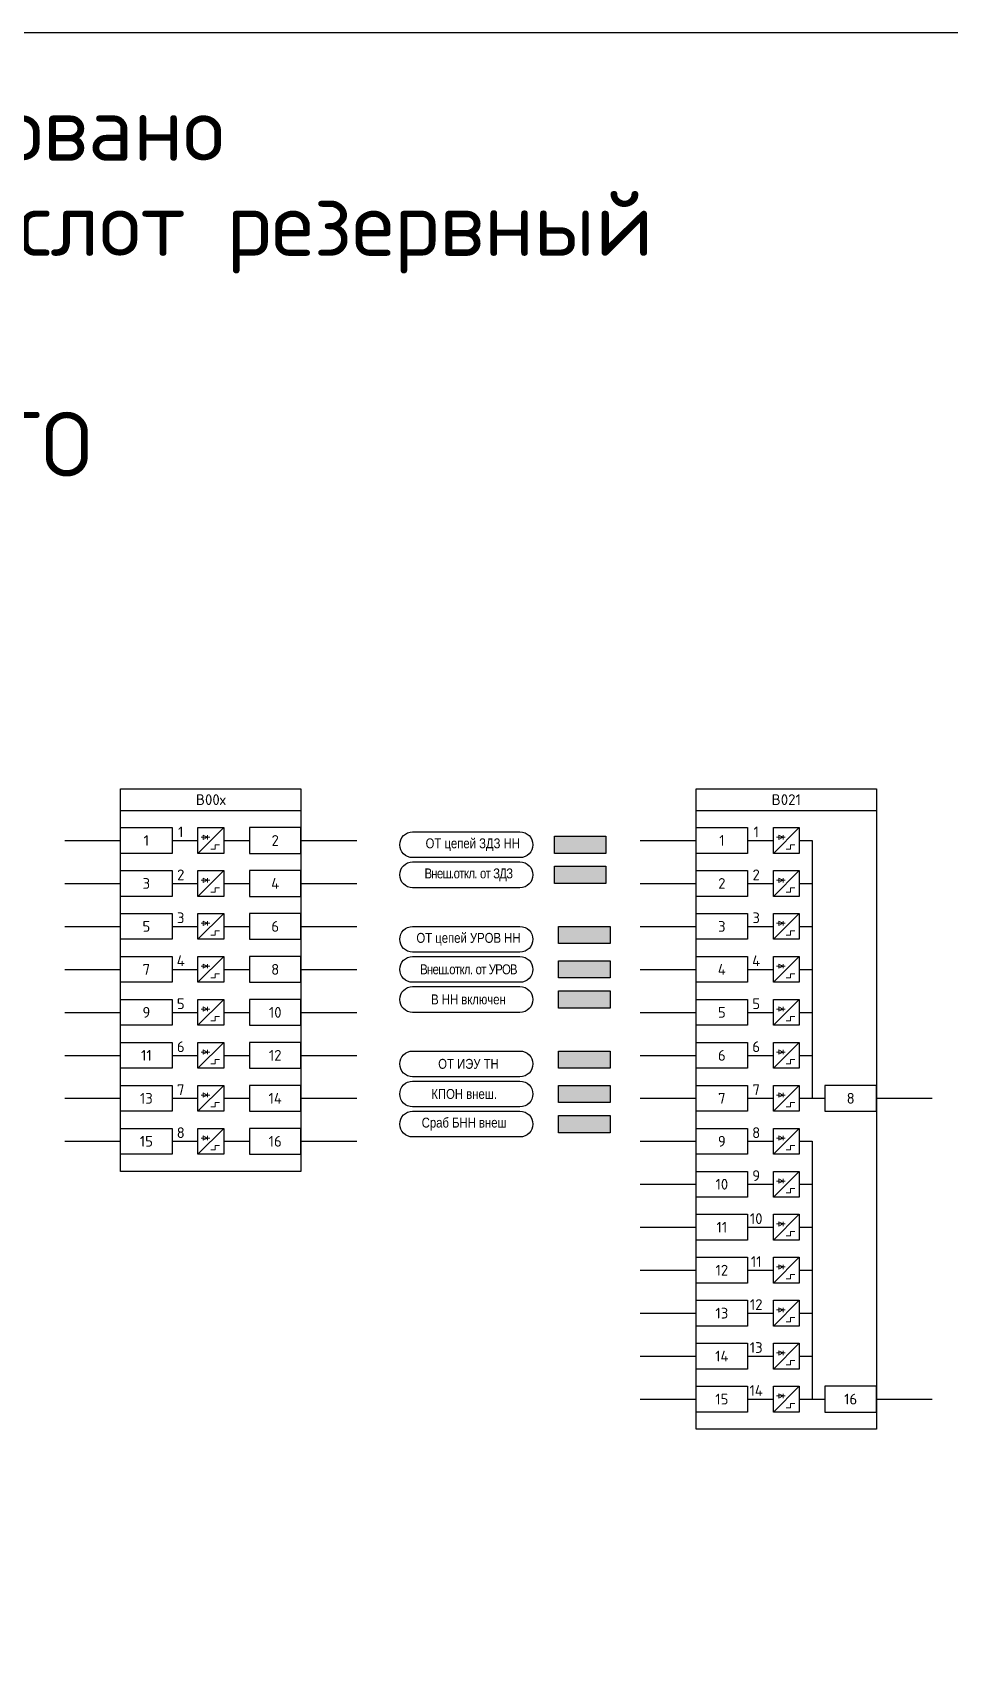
# Model space of a CAD drawing. Header units: millimetres. Extents: x 1491 to 6632, y -558 to 938.
# Drawn here: x 3284.5 to 3498, y 321.7 to 701 of the extents above; entities that cross this region are included whole.
import ezdxf
from ezdxf.enums import TextEntityAlignment as Align

# ---------------------------------------------------------------- set-up
doc = ezdxf.new("R2010")
doc.units = ezdxf.units.MM
doc.layers.add('_ОРЗ_0.3', color=7, linetype='Continuous', lineweight=30)
doc.layers.add('Основная', color=7, linetype='Continuous')
doc.styles.add('2.5_Gost_RD', font='ARIALN.TTF', dxfattribs={"height": 2.5})
doc.styles.add('2.5_ISOCPEUR', font='isocpeur.ttf', dxfattribs={"width": 0.9, "height": 2.5})
doc.styles.add('2.5_ISOCPEUR_1', font='isocpeur.ttf', dxfattribs={"height": 2.5})

# ---------------------------------------------------------------- blocks, each defined once
blk = doc.blocks.new('*U42')
at = {"layer": 'Основная', "color": 0}
for p, q in [((0, 0), (2, 0)), ((2, 0), (40, 0)), ((40, 0), (42, 0))]:
    blk.add_line(p, q, dxfattribs=at)
blk = doc.blocks.new('*U55')
at = {"lineweight": 13, "ltscale": 0.25}
blk.add_line((20.25, 1.25), (20.25, 0.25), dxfattribs=at)
for points in [[(0, 3), (12, 3), (12, -3), (0, -3)], [(18, 3), (24, 3), (24, -3), (18, -3)]]:
    blk.add_lwpolyline(points, close=True)
blk.add_lwpolyline([(20.25, 0.75), (19.25, 1.25), (19.25, 0.25), (20.25, 0.75)], dxfattribs=at)
at = {"lineweight": 13, "flags": 128}
for points in [[(19.5, 1.5, 0, 0, 0), (19.5, 2, 0.25, 0, 0), (19.5, 2.5, 0, 0, 0)], [(20, 1.5, 0, 0, 0), (20, 2, 0.25, 0, 0), (20, 2.5, 0, 0, 0)]]:
    blk.add_lwpolyline(points, format="xyseb", dxfattribs=at)
at = {"layer": 'Основная', "color": 0}
blk.add_line((12, 0), (18, 0), dxfattribs=at)
at = {"layer": 'Основная', "ltscale": 0.25}
blk.add_line((24, 3), (18, -3), dxfattribs=at)
at = {"layer": 'Основная', "color": 0, "lineweight": 13}
blk.add_line((18.75, 0.75), (20.75, 0.75), dxfattribs=at)
for p, q in [((21, -2), (22, -2)), ((22, -1), (23, -1)), ((22, -2), (22, -1))]:
    blk.add_line(p, q, dxfattribs=at).dxf.unprotected_set("ltscale", 0)
at = {"layer": 'Основная', "style": '2.5_ISOCPEUR'}
for tag, p in [('ОУ', (3, 6)), ('В', (6, 0)), ('K', (14, 2))]:
    blk.add_attdef(tag, text='', height=2.5, dxfattribs=at).set_placement(p, align=Align.MIDDLE_CENTER)
blk = doc.blocks.new('*U53')
blk.add_lwpolyline([(0, 3), (-12, 3), (-12, -3), (0, -3)], close=True)
at = {"layer": 'Основная', "style": '2.5_ISOCPEUR'}
for tag, p in [('ОУ', (-7, 10)), ('В', (-6, 0))]:
    blk.add_attdef(tag, text='', height=2.5, dxfattribs=at).set_placement(p, align=Align.MIDDLE_CENTER)

msp = doc.modelspace()

# ---------------------------------------------------------------- hatches: boundary and pattern name
at = {"ltscale": 100}
h = msp.add_hatch(color=3, dxfattribs=at)
h.dxf.hatch_style = 1
h.paths.add_polyline_path([(3418, 514), (3406, 514), (3406, 510), (3418, 510)])
h = msp.add_hatch(color=3, dxfattribs=at)
h.dxf.hatch_style = 1
h.paths.add_polyline_path([(3418, 507), (3406, 507), (3406, 503), (3418, 503)])
h = msp.add_hatch(color=3, dxfattribs=at)
h.dxf.hatch_style = 1
h.paths.add_polyline_path([(3419, 493), (3407, 493), (3407, 489), (3419, 489)])
h = msp.add_hatch(color=3, dxfattribs=at)
h.dxf.hatch_style = 1
h.paths.add_polyline_path([(3419, 485), (3407, 485), (3407, 481), (3419, 481)])
h = msp.add_hatch(color=3, dxfattribs=at)
h.dxf.hatch_style = 1
h.paths.add_polyline_path([(3419, 478), (3407, 478), (3407, 474), (3419, 474)])
h = msp.add_hatch(color=3, dxfattribs=at)
h.dxf.hatch_style = 1
h.paths.add_polyline_path([(3419, 464), (3407, 464), (3407, 460), (3419, 460)])
h = msp.add_hatch(color=3, dxfattribs=at)
h.dxf.hatch_style = 1
h.paths.add_polyline_path([(3419, 456), (3407, 456), (3407, 452), (3419, 452)])
h = msp.add_hatch(color=3, dxfattribs=at)
h.dxf.hatch_style = 1
h.paths.add_polyline_path([(3419, 449), (3407, 449), (3407, 445), (3419, 445)])

# ---------------------------------------------------------------- linework, layer by layer
for p, q in [((3466, 513), (3466, 453)), ((3466, 443), (3466, 383))]:
    msp.add_line(p, q, dxfattribs=at)
for points in [[(2745, 701), (3821, 701), (3821, -171), (2745, -171)], [(3406, 514), (3418, 514), (3418, 510), (3406, 510)], [(3406, 507), (3418, 507), (3418, 503), (3406, 503)], [(3407, 493), (3419, 493), (3419, 489), (3407, 489)], [(3407, 485), (3419, 485), (3419, 481), (3407, 481)], [(3407, 478), (3419, 478), (3419, 474), (3407, 474)], [(3407, 464), (3419, 464), (3419, 460), (3407, 460)], [(3407, 456), (3419, 456), (3419, 452), (3407, 452)], [(3407, 449), (3419, 449), (3419, 445), (3407, 445)]]:
    msp.add_lwpolyline(points, close=True, dxfattribs=at)
for points in [[(3292, 513), (3305, 513)], [(3329, 513), (3335, 513)], [(3347, 513), (3360, 513)], [(3426, 513), (3439, 513)], [(3463, 513), (3466, 513)], [(3292, 503), (3305, 503)], [(3329, 503), (3335, 503)], [(3347, 503), (3360, 503)], [(3426, 503), (3439, 503)], [(3463, 503), (3466, 503)], [(3292, 493), (3305, 493)], [(3329, 493), (3335, 493)], [(3347, 493), (3360, 493)], [(3426, 493), (3439, 493)], [(3463, 493), (3466, 493)], [(3292, 483), (3305, 483)], [(3329, 483), (3335, 483)], [(3347, 483), (3360, 483)], [(3426, 483), (3439, 483)], [(3463, 483), (3466, 483)], [(3292, 473), (3305, 473)], [(3329, 473), (3335, 473)], [(3347, 473), (3360, 473)], [(3426, 473), (3439, 473)], [(3463, 473), (3466, 473)], [(3292, 463), (3305, 463)], [(3329, 463), (3335, 463)], [(3347, 463), (3360, 463)], [(3426, 463), (3439, 463)], [(3463, 463), (3466, 463)], [(3292, 453), (3305, 453)], [(3329, 453), (3335, 453)], [(3347, 453), (3360, 453)], [(3426, 453), (3439, 453)], [(3463, 453), (3469, 453)], [(3481, 453), (3494, 453)], [(3292, 443), (3305, 443)], [(3329, 443), (3335, 443)], [(3347, 443), (3360, 443)], [(3426, 443), (3439, 443)], [(3463, 443), (3466, 443)], [(3426, 433), (3439, 433)], [(3463, 433), (3466, 433)], [(3426, 423), (3439, 423)], [(3463, 423), (3466, 423)], [(3426, 413), (3439, 413)], [(3463, 413), (3466, 413)], [(3426, 403), (3439, 403)], [(3463, 403), (3466, 403)], [(3426, 393), (3439, 393)], [(3463, 393), (3466, 393)], [(3426, 383), (3439, 383)], [(3463, 383), (3466, 383)], [(3463, 383), (3469, 383)], [(3481, 383), (3494, 383)]]:
    msp.add_lwpolyline(points, dxfattribs=at)
at = {"color": 3, "ltscale": 100}
for points in [[(3373, 509, -1), (3373, 515), (3398, 515, -1), (3398, 509)], [(3373, 502, -1), (3373, 508), (3398, 508, -1), (3398, 502)]]:
    msp.add_lwpolyline(points, format="xyb", close=True, dxfattribs=at)
at = {"color": 4, "ltscale": 100}
for points in [[(3373, 487, -1), (3373, 493), (3398, 493, -1), (3398, 487)], [(3373, 480, -1), (3373, 486), (3398, 486, -1), (3398, 480)], [(3373, 473, -1), (3373, 479), (3398, 479, -1), (3398, 473)]]:
    msp.add_lwpolyline(points, format="xyb", close=True, dxfattribs=at)
at = {"color": 5, "ltscale": 100}
for points in [[(3373, 458, -1), (3373, 464), (3398, 464, -1), (3398, 458)], [(3373, 451, -1), (3373, 457), (3398, 457, -1), (3398, 451)], [(3373, 444, -1), (3373, 450), (3398, 450, -1), (3398, 444)]]:
    msp.add_lwpolyline(points, format="xyb", close=True, dxfattribs=at)
at = {"layer": '_ОРЗ_0.3', "ltscale": 100}
for points in [[(3305, 525), (3347, 525), (3347, 436), (3305, 436)], [(3439, 525), (3481, 525), (3481, 376), (3439, 376)]]:
    msp.add_lwpolyline(points, close=True, dxfattribs=at)

# ---------------------------------------------------------------- block references
at = {"ltscale": 0.25}
for p in [(3305, 520), (3439, 520)]:
    msp.add_blockref('*U42', p, dxfattribs=at)
at = {"layer": '_ОРЗ_0.3', "ltscale": 0.25}
ref = msp.add_blockref('*U55', (3305, 513), dxfattribs=at)
ref.add_attrib('В', '1', dxfattribs={"layer": 'Основная', "height": 2.5, "style": '2.5_ISOCPEUR'}).set_placement((3311, 513), align=Align.MIDDLE_CENTER)
ref.add_attrib('K', '1', dxfattribs={"layer": 'Основная', "height": 2.5, "style": '2.5_ISOCPEUR'}).set_placement((3319, 515), align=Align.MIDDLE_CENTER)
ref = msp.add_blockref('*U53', (3347, 513), dxfattribs=at)
ref.add_attrib('В', '2', dxfattribs={"layer": 'Основная', "height": 2.5, "style": '2.5_ISOCPEUR'}).set_placement((3341, 513), align=Align.MIDDLE_CENTER)
ref = msp.add_blockref('*U55', (3439, 513), dxfattribs=at)
ref.add_attrib('В', '1', dxfattribs={"layer": 'Основная', "height": 2.5, "style": '2.5_ISOCPEUR'}).set_placement((3445, 513), align=Align.MIDDLE_CENTER)
ref.add_attrib('K', '1', dxfattribs={"layer": 'Основная', "height": 2.5, "style": '2.5_ISOCPEUR'}).set_placement((3453, 515), align=Align.MIDDLE_CENTER)
ref = msp.add_blockref('*U55', (3305, 503), dxfattribs=at)
ref.add_attrib('В', '3', dxfattribs={"layer": 'Основная', "height": 2.5, "style": '2.5_ISOCPEUR'}).set_placement((3311, 503), align=Align.MIDDLE_CENTER)
ref.add_attrib('K', '2', dxfattribs={"layer": 'Основная', "height": 2.5, "style": '2.5_ISOCPEUR'}).set_placement((3319, 505), align=Align.MIDDLE_CENTER)
ref = msp.add_blockref('*U53', (3347, 503), dxfattribs=at)
ref.add_attrib('В', '4', dxfattribs={"layer": 'Основная', "height": 2.5, "style": '2.5_ISOCPEUR'}).set_placement((3341, 503), align=Align.MIDDLE_CENTER)
ref = msp.add_blockref('*U55', (3439, 503), dxfattribs=at)
ref.add_attrib('В', '2', dxfattribs={"layer": 'Основная', "height": 2.5, "style": '2.5_ISOCPEUR'}).set_placement((3445, 503), align=Align.MIDDLE_CENTER)
ref.add_attrib('K', '2', dxfattribs={"layer": 'Основная', "height": 2.5, "style": '2.5_ISOCPEUR'}).set_placement((3453, 505), align=Align.MIDDLE_CENTER)
ref = msp.add_blockref('*U55', (3305, 493), dxfattribs=at)
ref.add_attrib('В', '5', dxfattribs={"layer": 'Основная', "height": 2.5, "style": '2.5_ISOCPEUR'}).set_placement((3311, 493), align=Align.MIDDLE_CENTER)
ref.add_attrib('K', '3', dxfattribs={"layer": 'Основная', "height": 2.5, "style": '2.5_ISOCPEUR'}).set_placement((3319, 495), align=Align.MIDDLE_CENTER)
ref = msp.add_blockref('*U53', (3347, 493), dxfattribs=at)
ref.add_attrib('В', '6', dxfattribs={"layer": 'Основная', "height": 2.5, "style": '2.5_ISOCPEUR'}).set_placement((3341, 493), align=Align.MIDDLE_CENTER)
ref = msp.add_blockref('*U55', (3439, 493), dxfattribs=at)
ref.add_attrib('В', '3', dxfattribs={"layer": 'Основная', "height": 2.5, "style": '2.5_ISOCPEUR'}).set_placement((3445, 493), align=Align.MIDDLE_CENTER)
ref.add_attrib('K', '3', dxfattribs={"layer": 'Основная', "height": 2.5, "style": '2.5_ISOCPEUR'}).set_placement((3453, 495), align=Align.MIDDLE_CENTER)
ref = msp.add_blockref('*U55', (3305, 483), dxfattribs=at)
ref.add_attrib('В', '7', dxfattribs={"layer": 'Основная', "height": 2.5, "style": '2.5_ISOCPEUR'}).set_placement((3311, 483), align=Align.MIDDLE_CENTER)
ref.add_attrib('K', '4', dxfattribs={"layer": 'Основная', "height": 2.5, "style": '2.5_ISOCPEUR'}).set_placement((3319, 485), align=Align.MIDDLE_CENTER)
ref = msp.add_blockref('*U53', (3347, 483), dxfattribs=at)
ref.add_attrib('В', '8', dxfattribs={"layer": 'Основная', "height": 2.5, "style": '2.5_ISOCPEUR'}).set_placement((3341, 483), align=Align.MIDDLE_CENTER)
ref = msp.add_blockref('*U55', (3439, 483), dxfattribs=at)
ref.add_attrib('В', '4', dxfattribs={"layer": 'Основная', "height": 2.5, "style": '2.5_ISOCPEUR'}).set_placement((3445, 483), align=Align.MIDDLE_CENTER)
ref.add_attrib('K', '4', dxfattribs={"layer": 'Основная', "height": 2.5, "style": '2.5_ISOCPEUR'}).set_placement((3453, 485), align=Align.MIDDLE_CENTER)
ref = msp.add_blockref('*U55', (3305, 473), dxfattribs=at)
ref.add_attrib('В', '9', dxfattribs={"layer": 'Основная', "height": 2.5, "style": '2.5_ISOCPEUR'}).set_placement((3311, 473), align=Align.MIDDLE_CENTER)
ref.add_attrib('K', '5', dxfattribs={"layer": 'Основная', "height": 2.5, "style": '2.5_ISOCPEUR'}).set_placement((3319, 475), align=Align.MIDDLE_CENTER)
ref = msp.add_blockref('*U53', (3347, 473), dxfattribs=at)
ref.add_attrib('В', '10', dxfattribs={"layer": 'Основная', "height": 2.5, "style": '2.5_ISOCPEUR'}).set_placement((3341, 473), align=Align.MIDDLE_CENTER)
ref = msp.add_blockref('*U55', (3439, 473), dxfattribs=at)
ref.add_attrib('В', '5', dxfattribs={"layer": 'Основная', "height": 2.5, "style": '2.5_ISOCPEUR'}).set_placement((3445, 473), align=Align.MIDDLE_CENTER)
ref.add_attrib('K', '5', dxfattribs={"layer": 'Основная', "height": 2.5, "style": '2.5_ISOCPEUR'}).set_placement((3453, 475), align=Align.MIDDLE_CENTER)
ref = msp.add_blockref('*U55', (3305, 463), dxfattribs=at)
ref.add_attrib('В', '11', dxfattribs={"layer": 'Основная', "height": 2.5, "style": '2.5_ISOCPEUR'}).set_placement((3311, 463), align=Align.MIDDLE_CENTER)
ref.add_attrib('K', '6', dxfattribs={"layer": 'Основная', "height": 2.5, "style": '2.5_ISOCPEUR'}).set_placement((3319, 465), align=Align.MIDDLE_CENTER)
ref = msp.add_blockref('*U53', (3347, 463), dxfattribs=at)
ref.add_attrib('В', '12', dxfattribs={"layer": 'Основная', "height": 2.5, "style": '2.5_ISOCPEUR'}).set_placement((3341, 463), align=Align.MIDDLE_CENTER)
ref = msp.add_blockref('*U55', (3439, 463), dxfattribs=at)
ref.add_attrib('В', '6', dxfattribs={"layer": 'Основная', "height": 2.5, "style": '2.5_ISOCPEUR'}).set_placement((3445, 463), align=Align.MIDDLE_CENTER)
ref.add_attrib('K', '6', dxfattribs={"layer": 'Основная', "height": 2.5, "style": '2.5_ISOCPEUR'}).set_placement((3453, 465), align=Align.MIDDLE_CENTER)
ref = msp.add_blockref('*U55', (3305, 453), dxfattribs=at)
ref.add_attrib('В', '13', dxfattribs={"layer": 'Основная', "height": 2.5, "style": '2.5_ISOCPEUR'}).set_placement((3311, 453), align=Align.MIDDLE_CENTER)
ref.add_attrib('K', '7', dxfattribs={"layer": 'Основная', "height": 2.5, "style": '2.5_ISOCPEUR'}).set_placement((3319, 455), align=Align.MIDDLE_CENTER)
ref = msp.add_blockref('*U53', (3347, 453), dxfattribs=at)
ref.add_attrib('В', '14', dxfattribs={"layer": 'Основная', "height": 2.5, "style": '2.5_ISOCPEUR'}).set_placement((3341, 453), align=Align.MIDDLE_CENTER)
ref = msp.add_blockref('*U55', (3439, 453), dxfattribs=at)
ref.add_attrib('В', '7', dxfattribs={"layer": 'Основная', "height": 2.5, "style": '2.5_ISOCPEUR'}).set_placement((3445, 453), align=Align.MIDDLE_CENTER)
ref.add_attrib('K', '7', dxfattribs={"layer": 'Основная', "height": 2.5, "style": '2.5_ISOCPEUR'}).set_placement((3453, 455), align=Align.MIDDLE_CENTER)
ref = msp.add_blockref('*U53', (3481, 453), dxfattribs=at)
ref.add_attrib('В', '8', dxfattribs={"layer": 'Основная', "height": 2.5, "style": '2.5_ISOCPEUR'}).set_placement((3475, 453), align=Align.MIDDLE_CENTER)
ref = msp.add_blockref('*U55', (3305, 443), dxfattribs=at)
ref.add_attrib('В', '15', dxfattribs={"layer": 'Основная', "height": 2.5, "style": '2.5_ISOCPEUR'}).set_placement((3311, 443), align=Align.MIDDLE_CENTER)
ref.add_attrib('K', '8', dxfattribs={"layer": 'Основная', "height": 2.5, "style": '2.5_ISOCPEUR'}).set_placement((3319, 445), align=Align.MIDDLE_CENTER)
ref = msp.add_blockref('*U53', (3347, 443), dxfattribs=at)
ref.add_attrib('В', '16', dxfattribs={"layer": 'Основная', "height": 2.5, "style": '2.5_ISOCPEUR'}).set_placement((3341, 443), align=Align.MIDDLE_CENTER)
ref = msp.add_blockref('*U55', (3439, 443), dxfattribs=at)
ref.add_attrib('В', '9', dxfattribs={"layer": 'Основная', "height": 2.5, "style": '2.5_ISOCPEUR'}).set_placement((3445, 443), align=Align.MIDDLE_CENTER)
ref.add_attrib('K', '8', dxfattribs={"layer": 'Основная', "height": 2.5, "style": '2.5_ISOCPEUR'}).set_placement((3453, 445), align=Align.MIDDLE_CENTER)
ref = msp.add_blockref('*U55', (3439, 433), dxfattribs=at)
ref.add_attrib('В', '10', dxfattribs={"layer": 'Основная', "height": 2.5, "style": '2.5_ISOCPEUR'}).set_placement((3445, 433), align=Align.MIDDLE_CENTER)
ref.add_attrib('K', '9', dxfattribs={"layer": 'Основная', "height": 2.5, "style": '2.5_ISOCPEUR'}).set_placement((3453, 435), align=Align.MIDDLE_CENTER)
ref = msp.add_blockref('*U55', (3439, 423), dxfattribs=at)
ref.add_attrib('В', '11', dxfattribs={"layer": 'Основная', "height": 2.5, "style": '2.5_ISOCPEUR'}).set_placement((3445, 423), align=Align.MIDDLE_CENTER)
ref.add_attrib('K', '10', dxfattribs={"layer": 'Основная', "height": 2.5, "style": '2.5_ISOCPEUR'}).set_placement((3453, 425), align=Align.MIDDLE_CENTER)
ref = msp.add_blockref('*U55', (3439, 413), dxfattribs=at)
ref.add_attrib('В', '12', dxfattribs={"layer": 'Основная', "height": 2.5, "style": '2.5_ISOCPEUR'}).set_placement((3445, 413), align=Align.MIDDLE_CENTER)
ref.add_attrib('K', '11', dxfattribs={"layer": 'Основная', "height": 2.5, "style": '2.5_ISOCPEUR'}).set_placement((3453, 415), align=Align.MIDDLE_CENTER)
ref = msp.add_blockref('*U55', (3439, 403), dxfattribs=at)
ref.add_attrib('В', '13', dxfattribs={"layer": 'Основная', "height": 2.5, "style": '2.5_ISOCPEUR'}).set_placement((3445, 403), align=Align.MIDDLE_CENTER)
ref.add_attrib('K', '12', dxfattribs={"layer": 'Основная', "height": 2.5, "style": '2.5_ISOCPEUR'}).set_placement((3453, 405), align=Align.MIDDLE_CENTER)
ref = msp.add_blockref('*U55', (3439, 393), dxfattribs=at)
ref.add_attrib('В', '14', dxfattribs={"layer": 'Основная', "height": 2.5, "style": '2.5_ISOCPEUR'}).set_placement((3445, 393), align=Align.MIDDLE_CENTER)
ref.add_attrib('K', '13', dxfattribs={"layer": 'Основная', "height": 2.5, "style": '2.5_ISOCPEUR'}).set_placement((3453, 395), align=Align.MIDDLE_CENTER)
ref = msp.add_blockref('*U55', (3439, 383), dxfattribs=at)
ref.add_attrib('В', '15', dxfattribs={"layer": 'Основная', "height": 2.5, "style": '2.5_ISOCPEUR'}).set_placement((3445, 383), align=Align.MIDDLE_CENTER)
ref.add_attrib('K', '14', dxfattribs={"layer": 'Основная', "height": 2.5, "style": '2.5_ISOCPEUR'}).set_placement((3453, 385), align=Align.MIDDLE_CENTER)
ref = msp.add_blockref('*U53', (3481, 383), dxfattribs=at)
ref.add_attrib('В', '16', dxfattribs={"layer": 'Основная', "height": 2.5, "style": '2.5_ISOCPEUR'}).set_placement((3475, 383), align=Align.MIDDLE_CENTER)

# ---------------------------------------------------------------- texts
at = {"ltscale": 0.25, "attachment_point": 5, "style": '2.5_ISOCPEUR_1'}
for s, insert, char_height, width in [('66 входов задействовано', (3211, 677.5), 15, 356.9341), ('2хВ00х + 4хВ021 + 2хК002 + {\\C3;1 слот резервный}', (3212, 654.5), 15, 525.8681), ('53 входа по СТО', (3221, 604), 15, 356.9341), ('B00х', (3326, 522.5), 2.5, 42), ('B021', (3460, 522.5), 2.5, 42)]:
    msp.add_mtext(s, dxfattribs=dict(at, insert=insert, char_height=char_height, width=width))
at = {"ltscale": 100, "char_height": 2.3, "attachment_point": 5, "style": '2.5_Gost_RD'}
for s, insert, width in [('\\pxsm0.7;ОТ цепей ЗДЗ НН', (3387, 512), 31), ('\\pxsm0.7;{\\T0.9;Внеш.откл. от ЗДЗ}', (3386, 505), 31), ('\\pxsm0.7;ОТ цепей УРОВ НН', (3386, 490), 31), ('\\pxsm0.7;{\\T0.9;Внеш.откл. от УРОВ}', (3386, 483), 31), ('В НН включен', (3386, 476), 28), ('\\pxsm0.7;ОТ ИЭУ ТН', (3386, 461), 31), ('\\pxsm0.7;КПОН внеш.', (3385, 454), 31), ('\\pxsm0.7;Сраб БНН внеш', (3385, 447), 30.2779)]:
    msp.add_mtext(s, dxfattribs=dict(at, insert=insert, width=width))

doc.saveas('drawing.dxf')
